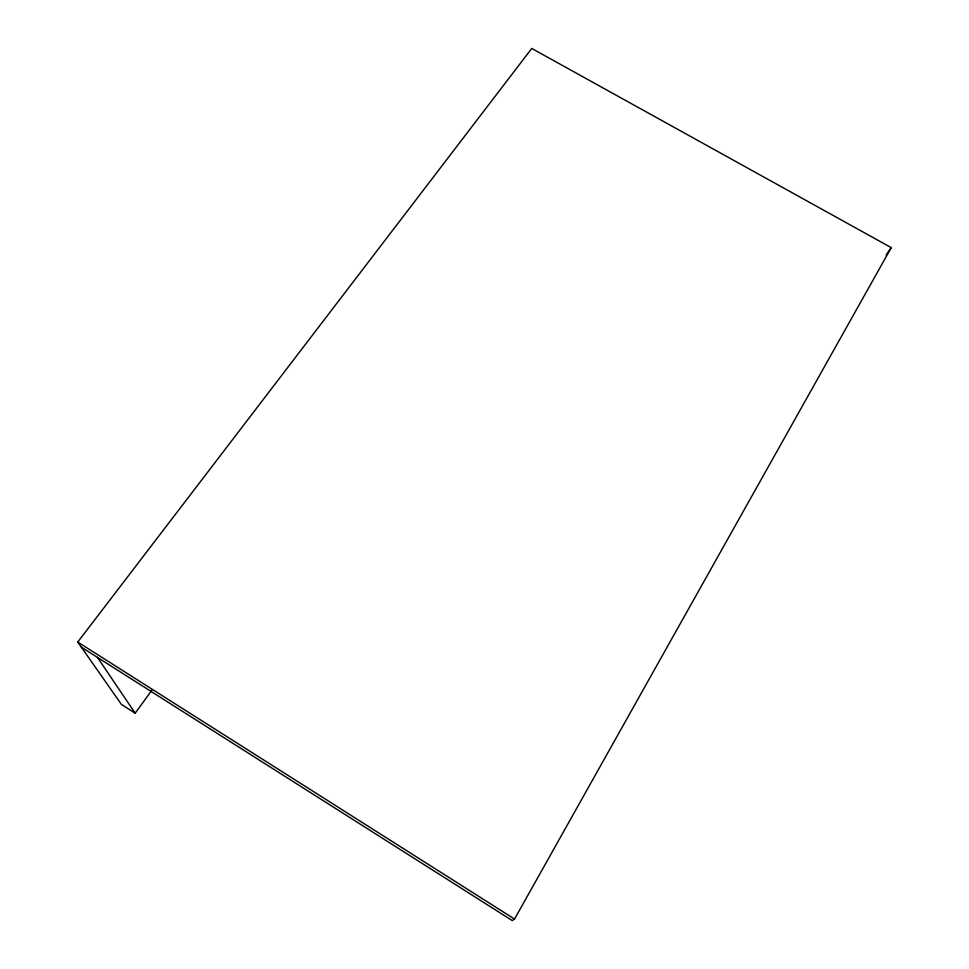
<?xml version="1.0" encoding="UTF-8"?>
<svg xmlns="http://www.w3.org/2000/svg" width="969" height="969" viewBox="0 0 969 969"><rect width="100%" height="100%" fill="white"/><g stroke="black" fill="none" stroke-linecap="round" stroke-linejoin="round"><path stroke-width="1.45" d="M81.36 647.195L512.201 920.55L514.539 919.06L891.25 247.64L531.751 48.45L77.75 642.047L121.44 704.439L135.175 713.184L151.927 690.146M886.09 255.004L891.25 247.64M77.75 642.047L514.539 919.06M97.481 657.418L135.175 713.184"/></g></svg>
